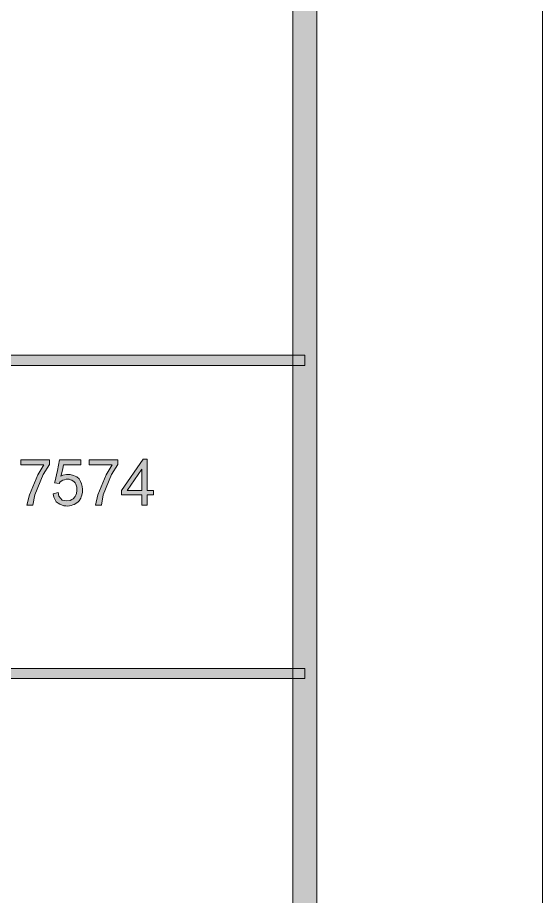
# Model space of a CAD drawing. Header units: millimetres. Extents: x 210 to 63265, y -7201 to 22496.
# Drawn here: x 62161 to 63265, y 16976 to 18826 of the extents above; entities that cross this region are included whole.
import ezdxf

# ---------------------------------------------------------------- set-up
doc = ezdxf.new("R2010")
doc.units = ezdxf.units.MM

msp = doc.modelspace()

# ---------------------------------------------------------------- hatches: boundary and pattern name
h = msp.add_hatch(color=0)
h.dxf.hatch_style = 2
h.paths.add_polyline_path([(62790.1, -6726.4), (62740, -6676.5), (62740, 21971.2), (62790.1, 22021.1)])
h = msp.add_hatch(color=0)
h.dxf.hatch_style = 2
h.paths.add_polyline_path([(62765, 18115.8), (62765, 18094.2), (60263.2, 18094.2), (60263.2, 18115.8)])
h = msp.add_hatch(color=0)
h.dxf.hatch_style = 2
h.paths.add_polyline_path([(62180.4, 17799.9), (62185.4, 17821.4), (62203.1, 17863.9), (62215.8, 17885.1), (62167.3, 17885.1), (62167.3, 17895.1), (62227.6, 17895.1), (62227.6, 17885.6), (62214.4, 17864.1), (62196.9, 17821.4), (62192.7, 17799.9)])
h = msp.add_hatch(color=0)
h.dxf.hatch_style = 2
h.paths.add_polyline_path([(62245.7, 17826.4), (62247.7, 17818.9), (62254.3, 17810.5), (62259.1, 17809.6), (62263.9, 17808.7), (62271.6, 17809.7), (62274.7, 17811.5), (62277.5, 17813.3), (62281.8, 17818.1), (62283.1, 17821), (62284.3, 17824.1), (62285.4, 17830.7), (62285.4, 17834.2), (62285.2, 17838), (62283.3, 17844.1), (62281.5, 17846.8), (62279.5, 17849.3), (62274.9, 17852.7), (62272.2, 17853.4), (62269.3, 17854.3), (62262.9, 17854.3), (62259.5, 17853.4), (62255.9, 17852.7), (62250.2, 17848.7), (62247.8, 17845.5), (62238.4, 17846.8), (62238.9, 17848.4), (62244.3, 17872.5), (62249.1, 17895.1), (62293.5, 17895.1), (62293.5, 17885.1), (62257.5, 17885.1), (62256.1, 17877.4), (62253.2, 17865.2), (62251.8, 17860.7), (62256.1, 17862.7), (62263.9, 17864.5), (62267.5, 17864.5), (62271.3, 17864.3), (62278.3, 17862.5), (62281.6, 17861.1), (62285, 17859.5), (62290.1, 17855.4), (62291.5, 17852.7), (62293.1, 17850), (62295.2, 17844.6), (62296, 17841.9), (62296.7, 17839.3), (62297.2, 17833.5), (62297.2, 17830.3), (62297, 17827.3), (62295.8, 17821), (62294.7, 17817.6), (62293.5, 17814.4), (62290.1, 17809), (62287.9, 17807.1), (62285.6, 17804.9), (62280, 17801.5), (62276.8, 17800.3), (62273.6, 17799), (62266.3, 17797.9), (62262, 17798.3), (62257.7, 17798.5), (62249.6, 17801.7), (62245.9, 17804.4), (62242.1, 17807.2), (62236.9, 17816.9), (62235.5, 17823.5)])
h = msp.add_hatch(color=0)
h.dxf.hatch_style = 2
h.paths.add_polyline_path([(62324.4, 17799.9), (62329.6, 17821.4), (62347.3, 17863.9), (62360, 17885.1), (62311.5, 17885.1), (62311.5, 17895.1), (62371.8, 17895.1), (62371.8, 17885.6), (62358.6, 17864.1), (62341, 17821.4), (62336.9, 17799.9)])
h = msp.add_hatch(color=0)
h.paths.add_polyline_path([(62422.4, 17821.4), (62379.1, 17821.4), (62379.1, 17830.9), (62424.8, 17896.9), (62433.2, 17896.9), (62433.2, 17830.9), (62446.6, 17830.9), (62446.6, 17821.4), (62433.2, 17821.4), (62433.2, 17799.9), (62422.4, 17799.9)])
h.paths.add_polyline_path([(62422.4, 17830.9), (62422.4, 17875.4), (62391, 17830.9)])
h = msp.add_hatch(color=0)
h.dxf.hatch_style = 2
h.paths.add_polyline_path([(62765, 17456.2), (62765, 17434.8), (60263.2, 17434.8), (60263.2, 17456.2)])

# ---------------------------------------------------------------- linework, layer by layer
at = {"color": 0, "lineweight": 0}
for points in [[(21218.6, -7201.3), (21218.6, 22496), (63265, 22496), (63265, -7201.3)], [(62790.1, -6726.4), (62740, -6676.5), (62740, 21971.2), (62790.1, 22021.1)], [(62765, 18115.8), (62765, 18094.2), (60263.2, 18094.2), (60263.2, 18115.8)], [(62180.4, 17799.9), (62185.4, 17821.4), (62203.1, 17863.9), (62215.8, 17885.1), (62167.3, 17885.1), (62167.3, 17895.1), (62227.6, 17895.1), (62227.6, 17885.6), (62214.4, 17864.1), (62196.9, 17821.4), (62192.7, 17799.9)], [(62245.7, 17826.4), (62247.7, 17818.9), (62254.3, 17810.5), (62259.1, 17809.6), (62263.9, 17808.7), (62271.6, 17809.7), (62274.7, 17811.5), (62277.5, 17813.3), (62281.8, 17818.1), (62283.1, 17821), (62284.3, 17824.1), (62285.4, 17830.7), (62285.4, 17834.2), (62285.2, 17838), (62283.3, 17844.1), (62281.5, 17846.8), (62279.5, 17849.3), (62274.9, 17852.7), (62272.2, 17853.4), (62269.3, 17854.3), (62262.9, 17854.3), (62259.5, 17853.4), (62255.9, 17852.7), (62250.2, 17848.7), (62247.8, 17845.5), (62238.4, 17846.8), (62238.9, 17848.4), (62244.3, 17872.5), (62249.1, 17895.1), (62293.5, 17895.1), (62293.5, 17885.1), (62257.5, 17885.1), (62256.1, 17877.4), (62253.2, 17865.2), (62251.8, 17860.7), (62256.1, 17862.7), (62263.9, 17864.5), (62267.5, 17864.5), (62271.3, 17864.3), (62278.3, 17862.5), (62281.6, 17861.1), (62285, 17859.5), (62290.1, 17855.4), (62291.5, 17852.7), (62293.1, 17850), (62295.2, 17844.6), (62296, 17841.9), (62296.7, 17839.3), (62297.2, 17833.5), (62297.2, 17830.3), (62297, 17827.3), (62295.8, 17821), (62294.7, 17817.6), (62293.5, 17814.4), (62290.1, 17809), (62287.9, 17807.1), (62285.6, 17804.9), (62280, 17801.5), (62276.8, 17800.3), (62273.6, 17799), (62266.3, 17797.9), (62262, 17798.3), (62257.7, 17798.5), (62249.6, 17801.7), (62245.9, 17804.4), (62242.1, 17807.2), (62236.9, 17816.9), (62235.5, 17823.5)], [(62324.4, 17799.9), (62329.6, 17821.4), (62347.3, 17863.9), (62360, 17885.1), (62311.5, 17885.1), (62311.5, 17895.1), (62371.8, 17895.1), (62371.8, 17885.6), (62358.6, 17864.1), (62341, 17821.4), (62336.9, 17799.9)], [(62422.4, 17821.4), (62379.1, 17821.4), (62379.1, 17830.9), (62424.8, 17896.9), (62433.2, 17896.9), (62433.2, 17830.9), (62446.6, 17830.9), (62446.6, 17821.4), (62433.2, 17821.4), (62433.2, 17799.9), (62422.4, 17799.9)], [(62422.4, 17830.9), (62422.4, 17875.4), (62391, 17830.9)], [(62765, 17456.2), (62765, 17434.8), (60263.2, 17434.8), (60263.2, 17456.2)]]:
    msp.add_lwpolyline(points, close=True, dxfattribs=at)

doc.saveas('drawing.dxf')
